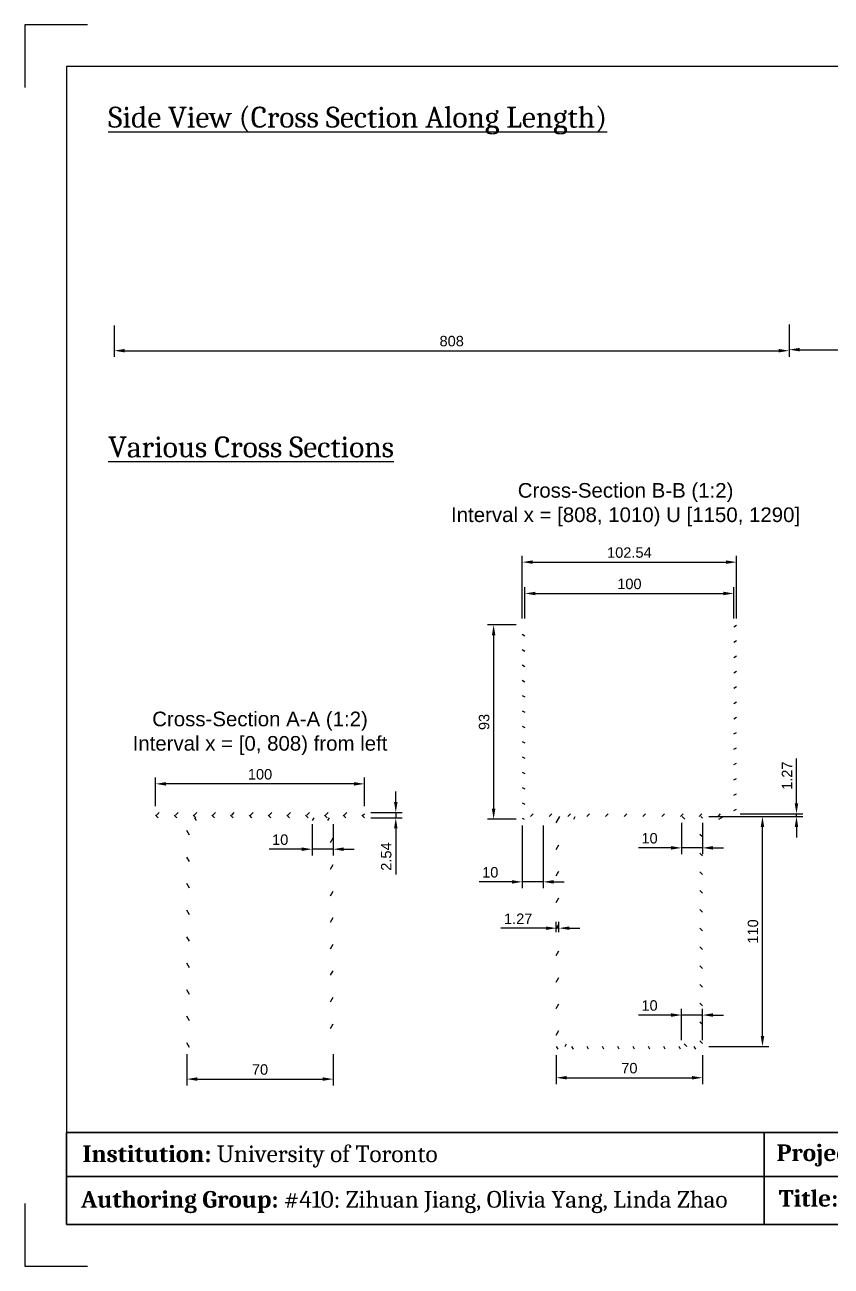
# Paper-space layout 'Sheet5' of a CAD drawing. Header units: millimetres. Extents: x 0 to 420, y 0 to 297.
# Drawn here: x 0 to 193.1, y 0 to 297 of the extents above; entities that cross this region are included whole.
import ezdxf

# ---------------------------------------------------------------- set-up
doc = ezdxf.new("R2010")
doc.units = ezdxf.units.MM
doc.header["$LTSCALE"] = 0.75
for name, color, linetype, lineweight in [('Annotations', 7, 'Continuous', 25), ('Border', 7, 'Continuous', 25), ('Dimensions', 7, 'Continuous', 25), ('Hatching', 7, 'Continuous', 25), ('TitleBlock', 7, 'Continuous', 35)]:
    doc.layers.add(name, color=color, linetype=linetype, lineweight=lineweight)
doc.styles.add('FusionTitle', font='arial.ttf')
doc.styles.get("Standard").update_dxf_attribs({"font": 'arial.ttf'})
doc.dimstyles.new('ISO-25', dxfattribs={"dimtxt": 2.5, "dimasz": 2.5, "dimexe": 1.5, "dimexo": 1.5, "dimgap": 1, "dimtad": 1, "dimzin": 12, "dimdsep": 46, "dimtxsty": 'Standard', "dimcen": 0, "dimclrd": 256, "dimclre": 256, "dimclrt": 256, "dimazin": 3, "dimtp": 0.1, "dimtm": 0.1, "dimtfac": 0.72, "dimtmove": 0, "dimatfit": 3, "dimfxl": 1, "dimtzin": 12, "dimarcsym": 0})

# ---------------------------------------------------------------- blocks, each defined once
blk = doc.blocks.new('ISO_A3_SHEET')
at = {"layer": 'Border'}
for p, q in [((410, 287), (9.983164, 287)), ((9.983164, 287), (9.983164, 10.075658)), ((9.983164, 10.075658), (410, 10))]:
    blk.add_line(p, q, dxfattribs=at)
at = {"layer": 'Defpoints'}
for p, q in [((15, 297), (0, 297)), ((0, 297), (0, 282)), ((0, 15), (0, 0)), ((0, 0), (15, 0))]:
    blk.add_line(p, q, dxfattribs=at)
blk = doc.blocks.new('ISO_TITLEBLOCK 1')
at = {"layer": 'TitleBlock', "lineweight": 35}
for p, q in [((-233.003232, 22), (-233.003232, 0)), ((-78.057802, 21.984152), (-78.057802, 11.446715)), ((-30.095447, 22), (-30.095447, 0.023092)), ((-400.016836, 11.462563), (-30.095447, 11.462563)), ((-82.146331, 0), (-82.146331, 11.353068))]:
    blk.add_line(p, q, dxfattribs=at)
for points in [[(-400.016836, 0), (0, 0), (0, 22), (-400.016836, 22)], [(0, 0), (-390, 0), (-390, 0), (0, 0)], [(-390, 0), (-390, 0), (-390, 0), (-390, 0)]]:
    blk.add_lwpolyline(points, close=True, dxfattribs=at)
at = {"layer": 'TitleBlock', "lineweight": 35, "char_height": 4, "attachment_point": 1, "style": 'FusionTitle'}
for s, width, heights, insert in [('{\\fCambria|b1|i0|c0|p18;Institution:\\fCambria|b0|i0|c0|p18; University of Toronto}', 112.74861917, [6.264596], (-396.186585, 18.886361)), ('{\\fCambria|b1|i0|c0|p18;Project: \\fCambria|b0|i0|c0|p18;Matboard Bridge Design and Construction Project}', 171.33273116, [4.831455], (-230.026927, 19.141751)), ('\\pt4;{\\fCambria|b1|i0|c0|p18;Scale:}', 184.68978292, [6.264596], (-74.972867, 19.192645)), ('{\\fCambria|b1|i0|c0|p18;Page:}', 184.68978292, [6.264596], (-26.972867, 19.192645)), ('{\\fCambria|b1|i0|c0|p18;Authoring Group:\\fCambria|b0|i0|c0|p18; #410: Zihuan Jiang, Olivia Yang, Linda Zhao }', 184.68978292, [6.264596], (-396.578733, 7.989754)), ('{\\fCambria|b1|i0|c0|p18;Title:\\fCambria|b0|i0|c0|p18; }', 184.68978292, [6.264596], (-229.477461, 8.235423)), ('{\\fCambria|b1|i0|c0|p18;Date:\\fCambria|b0|i0|c0|p18; 2021-11-30}', 184.68978292, [6.264596], (-77.867463, 7.571475))]:
    blk.add_mtext_dynamic_manual_height_columns(s, width=width, gutter_width=17.5, heights=heights, dxfattribs=dict(at, insert=insert))
blk = doc.blocks.new('*D97')
at = {"layer": 'Defpoints', "color": 0, "transparency": 16777216}
for p in [(21.41, 226.53), (182.98, 226.53), (182.98, 219.03)]:
    blk.add_point(p, dxfattribs=at)
at = {"layer": 'Dimensions', "lineweight": -2, "transparency": 16777216}
for p, q in [((21.41, 225.03), (21.41, 217.53)), ((182.98, 225.03), (182.98, 217.53)), ((23.91, 219.03), (180.48, 219.03))]:
    blk.add_line(p, q, dxfattribs=at)
at = {"layer": 'Dimensions', "transparency": 16777216}
for points in [[(23.91, 219.45), (23.91, 218.61), (21.41, 219.03)], [(180.48, 219.45), (180.48, 218.61), (182.98, 219.03)]]:
    blk.add_solid(points, dxfattribs=at)
at = {"layer": 'Dimensions', "transparency": 16777216, "insert": (102.2, 221.31), "char_height": 2.5, "attachment_point": 5}
blk.add_mtext('808', dxfattribs=at)
blk = doc.blocks.new('*D98')
at = {"layer": 'Defpoints', "color": 0, "transparency": 16777216}
for p in [(182.98, 226.78), (279.41, 226.78), (279.41, 219.28)]:
    blk.add_point(p, dxfattribs=at)
at = {"layer": 'Dimensions', "lineweight": -2, "transparency": 16777216}
for p, q in [((182.98, 225.28), (182.98, 217.78)), ((279.41, 225.28), (279.41, 217.78)), ((185.48, 219.28), (276.91, 219.28))]:
    blk.add_line(p, q, dxfattribs=at)
at = {"layer": 'Dimensions', "transparency": 16777216}
for points in [[(185.48, 219.7), (185.48, 218.87), (182.98, 219.28)], [(276.91, 219.7), (276.91, 218.87), (279.41, 219.28)]]:
    blk.add_solid(points, dxfattribs=at)
at = {"layer": 'Dimensions', "transparency": 16777216, "insert": (231.2, 221.56), "char_height": 2.5, "attachment_point": 5}
blk.add_mtext('482', dxfattribs=at)
blk = doc.blocks.new('*D115')
at = {"layer": 'Defpoints', "color": 0, "transparency": 16777216}
for p in [(162.24, 107.58), (176.6, 107.58), (162.24, 52.58)]:
    blk.add_point(p, dxfattribs=at)
at = {"layer": 'Dimensions', "lineweight": -2, "transparency": 16777216}
for p, q in [((163.74, 107.58), (178.1, 107.58)), ((176.6, 55.08), (176.6, 105.08)), ((163.74, 52.58), (178.1, 52.58))]:
    blk.add_line(p, q, dxfattribs=at)
at = {"layer": 'Dimensions', "transparency": 16777216}
for points in [[(176.18, 105.08), (177.02, 105.08), (176.6, 107.58)], [(176.18, 55.08), (177.02, 55.08), (176.6, 52.58)]]:
    blk.add_solid(points, dxfattribs=at)
at = {"layer": 'Dimensions', "transparency": 16777216, "insert": (174.33, 80.08), "char_height": 2.5, "attachment_point": 5, "rotation": 90}
blk.add_mtext('110', dxfattribs=at)
blk = doc.blocks.new('*D116')
at = {"layer": 'Defpoints', "color": 0, "transparency": 16777216}
for p in [(127.24, 51.95), (162.24, 51.95), (162.24, 45.08)]:
    blk.add_point(p, dxfattribs=at)
at = {"layer": 'Dimensions', "lineweight": -2, "transparency": 16777216}
for p, q in [((127.24, 50.45), (127.24, 43.58)), ((162.24, 50.45), (162.24, 43.58)), ((129.74, 45.08), (159.74, 45.08))]:
    blk.add_line(p, q, dxfattribs=at)
at = {"layer": 'Dimensions', "transparency": 16777216}
for points in [[(129.74, 45.5), (129.74, 44.67), (127.24, 45.08)], [(159.74, 45.5), (159.74, 44.67), (162.24, 45.08)]]:
    blk.add_solid(points, dxfattribs=at)
at = {"layer": 'Dimensions', "transparency": 16777216, "insert": (144.74, 47.36), "char_height": 2.5, "attachment_point": 5}
blk.add_mtext('70', dxfattribs=at)
blk = doc.blocks.new('*D118')
at = {"layer": 'Defpoints', "color": 0, "transparency": 16777216}
for p in [(157.24, 107.58), (162.24, 107.58), (157.24, 100.08)]:
    blk.add_point(p, dxfattribs=at)
at = {"layer": 'Dimensions', "lineweight": -2, "transparency": 16777216}
for p, q in [((157.24, 106.08), (157.24, 98.58)), ((162.24, 106.08), (162.24, 98.58)), ((154.74, 100.08), (146.9, 100.08)), ((162.24, 100.08), (157.24, 100.08)), ((164.74, 100.08), (167.24, 100.08))]:
    blk.add_line(p, q, dxfattribs=at)
at = {"layer": 'Dimensions', "transparency": 16777216}
for points in [[(154.74, 100.5), (154.74, 99.67), (157.24, 100.08)], [(164.74, 100.5), (164.74, 99.67), (162.24, 100.08)]]:
    blk.add_solid(points, dxfattribs=at)
at = {"layer": 'Dimensions', "transparency": 16777216, "insert": (149.57, 102.36), "char_height": 2.5, "attachment_point": 5}
blk.add_mtext('10', dxfattribs=at)
blk = doc.blocks.new('*D120')
at = {"layer": 'Defpoints', "color": 0, "transparency": 16777216}
for p in [(157.24, 60.08), (157.24, 52.58), (162.24, 52.58)]:
    blk.add_point(p, dxfattribs=at)
at = {"layer": 'Dimensions', "lineweight": -2, "transparency": 16777216}
for p, q in [((154.74, 60.08), (146.9, 60.08)), ((157.24, 54.08), (157.24, 61.58)), ((162.24, 60.08), (157.24, 60.08)), ((162.24, 54.08), (162.24, 61.58)), ((164.74, 60.08), (167.24, 60.08))]:
    blk.add_line(p, q, dxfattribs=at)
at = {"layer": 'Dimensions', "transparency": 16777216}
for points in [[(154.74, 60.5), (154.74, 59.67), (157.24, 60.08)], [(164.74, 60.5), (164.74, 59.67), (162.24, 60.08)]]:
    blk.add_solid(points, dxfattribs=at)
at = {"layer": 'Dimensions', "transparency": 16777216, "insert": (149.57, 62.36), "char_height": 2.5, "attachment_point": 5}
blk.add_mtext('10', dxfattribs=at)
blk = doc.blocks.new('*D121')
at = {"layer": 'Defpoints', "color": 0, "transparency": 16777216}
for p in [(127.24, 80.87), (127.24, 78.4), (127.87, 78.4)]:
    blk.add_point(p, dxfattribs=at)
at = {"layer": 'Dimensions', "lineweight": -2, "transparency": 16777216}
for p, q in [((124.74, 80.87), (113.98, 80.87)), ((127.24, 79.9), (127.24, 82.37)), ((127.87, 80.87), (127.24, 80.87)), ((127.87, 79.9), (127.87, 82.37)), ((130.37, 80.87), (132.87, 80.87))]:
    blk.add_line(p, q, dxfattribs=at)
at = {"layer": 'Dimensions', "transparency": 16777216}
for points in [[(124.74, 81.28), (124.74, 80.45), (127.24, 80.87)], [(130.37, 81.28), (130.37, 80.45), (127.87, 80.87)]]:
    blk.add_solid(points, dxfattribs=at)
at = {"layer": 'Dimensions', "transparency": 16777216, "insert": (118.11, 83.12), "char_height": 2.5, "attachment_point": 5}
blk.add_mtext('1.27', dxfattribs=at)
blk = doc.blocks.new('*D122')
at = {"layer": 'Defpoints', "color": 0, "transparency": 16777216}
for p in [(119.1, 153.45), (112.24, 106.95), (119.1, 106.95)]:
    blk.add_point(p, dxfattribs=at)
at = {"layer": 'Dimensions', "lineweight": -2, "transparency": 16777216}
for p, q in [((117.6, 153.45), (110.74, 153.45)), ((112.24, 150.95), (112.24, 109.45)), ((117.6, 106.95), (110.74, 106.95))]:
    blk.add_line(p, q, dxfattribs=at)
at = {"layer": 'Dimensions', "transparency": 16777216}
for points in [[(111.82, 150.95), (112.65, 150.95), (112.24, 153.45)], [(111.82, 109.45), (112.65, 109.45), (112.24, 106.95)]]:
    blk.add_solid(points, dxfattribs=at)
at = {"layer": 'Dimensions', "transparency": 16777216, "insert": (109.96, 130.2), "char_height": 2.5, "attachment_point": 5, "rotation": 90}
blk.add_mtext('93', dxfattribs=at)
blk = doc.blocks.new('*D123')
at = {"layer": 'Defpoints', "color": 0, "transparency": 16777216}
for p in [(170.37, 168.45), (119.1, 153.45), (170.37, 153.45)]:
    blk.add_point(p, dxfattribs=at)
at = {"layer": 'Dimensions', "lineweight": -2, "transparency": 16777216}
for p, q in [((119.1, 154.95), (119.1, 169.95)), ((170.37, 154.95), (170.37, 169.95)), ((121.6, 168.45), (167.87, 168.45))]:
    blk.add_line(p, q, dxfattribs=at)
at = {"layer": 'Dimensions', "transparency": 16777216}
for points in [[(121.6, 168.86), (121.6, 168.03), (119.1, 168.45)], [(167.87, 168.86), (167.87, 168.03), (170.37, 168.45)]]:
    blk.add_solid(points, dxfattribs=at)
at = {"layer": 'Dimensions', "transparency": 16777216, "insert": (144.74, 170.72), "char_height": 2.5, "attachment_point": 5}
blk.add_mtext('102.54', dxfattribs=at)
blk = doc.blocks.new('*D124')
at = {"layer": 'Defpoints', "color": 0, "transparency": 16777216}
for p in [(169.74, 160.95), (119.74, 153.45), (169.74, 153.45)]:
    blk.add_point(p, dxfattribs=at)
at = {"layer": 'Dimensions', "lineweight": -2, "transparency": 16777216}
for p, q in [((119.74, 154.95), (119.74, 162.45)), ((122.24, 160.95), (167.24, 160.95)), ((169.74, 154.95), (169.74, 162.45))]:
    blk.add_line(p, q, dxfattribs=at)
at = {"layer": 'Dimensions', "transparency": 16777216}
for points in [[(122.24, 161.36), (122.24, 160.53), (119.74, 160.95)], [(167.24, 161.36), (167.24, 160.53), (169.74, 160.95)]]:
    blk.add_solid(points, dxfattribs=at)
at = {"layer": 'Dimensions', "transparency": 16777216, "insert": (144.74, 163.22), "char_height": 2.5, "attachment_point": 5}
blk.add_mtext('100', dxfattribs=at)
blk = doc.blocks.new('*D125')
at = {"layer": 'Defpoints', "color": 0, "transparency": 16777216}
for p in [(119.1, 106.95), (124.1, 106.95), (119.1, 91.95)]:
    blk.add_point(p, dxfattribs=at)
at = {"layer": 'Dimensions', "lineweight": -2, "transparency": 16777216}
for p, q in [((119.1, 105.45), (119.1, 90.45)), ((124.1, 105.45), (124.1, 90.45)), ((116.6, 91.95), (108.76, 91.95)), ((124.1, 91.95), (119.1, 91.95)), ((126.6, 91.95), (129.1, 91.95))]:
    blk.add_line(p, q, dxfattribs=at)
at = {"layer": 'Dimensions', "transparency": 16777216}
for points in [[(116.6, 92.36), (116.6, 91.53), (119.1, 91.95)], [(126.6, 92.36), (126.6, 91.53), (124.1, 91.95)]]:
    blk.add_solid(points, dxfattribs=at)
at = {"layer": 'Dimensions', "transparency": 16777216, "insert": (111.43, 94.22), "char_height": 2.5, "attachment_point": 5}
blk.add_mtext('10', dxfattribs=at)
blk = doc.blocks.new('*D136')
at = {"layer": 'Defpoints', "color": 0, "transparency": 16777216}
for p in [(38.81, 52.26), (73.81, 52.26), (73.81, 44.76)]:
    blk.add_point(p, dxfattribs=at)
at = {"layer": 'Dimensions', "lineweight": -2, "transparency": 16777216}
for p, q in [((38.81, 50.76), (38.81, 43.26)), ((73.81, 50.76), (73.81, 43.26)), ((41.31, 44.76), (71.31, 44.76))]:
    blk.add_line(p, q, dxfattribs=at)
at = {"layer": 'Dimensions', "transparency": 16777216}
for points in [[(41.31, 45.18), (41.31, 44.35), (38.81, 44.76)], [(71.31, 45.18), (71.31, 44.35), (73.81, 44.76)]]:
    blk.add_solid(points, dxfattribs=at)
at = {"layer": 'Dimensions', "transparency": 16777216, "insert": (56.31, 47.04), "char_height": 2.5, "attachment_point": 5}
blk.add_mtext('70', dxfattribs=at)
blk = doc.blocks.new('*D137')
at = {"layer": 'Defpoints', "color": 0, "transparency": 16777216}
for p in [(31.31, 115.4), (31.31, 108.53), (81.31, 108.53)]:
    blk.add_point(p, dxfattribs=at)
at = {"layer": 'Dimensions', "lineweight": -2, "transparency": 16777216}
for p, q in [((31.31, 110.03), (31.31, 116.9)), ((81.31, 110.03), (81.31, 116.9)), ((78.81, 115.4), (33.81, 115.4))]:
    blk.add_line(p, q, dxfattribs=at)
at = {"layer": 'Dimensions', "transparency": 16777216}
for points in [[(33.81, 115.81), (33.81, 114.98), (31.31, 115.4)], [(78.81, 115.81), (78.81, 114.98), (81.31, 115.4)]]:
    blk.add_solid(points, dxfattribs=at)
at = {"layer": 'Dimensions', "transparency": 16777216, "insert": (56.31, 117.67), "char_height": 2.5, "attachment_point": 5}
blk.add_mtext('100', dxfattribs=at)
blk = doc.blocks.new('*D138')
at = {"layer": 'Defpoints', "color": 0, "transparency": 16777216}
for p in [(68.81, 107.26), (73.81, 107.26), (68.81, 99.76)]:
    blk.add_point(p, dxfattribs=at)
at = {"layer": 'Dimensions', "lineweight": -2, "transparency": 16777216}
for p, q in [((68.81, 105.76), (68.81, 98.26)), ((73.81, 105.76), (73.81, 98.26)), ((66.31, 99.76), (58.47, 99.76)), ((73.81, 99.76), (68.81, 99.76)), ((76.31, 99.76), (78.81, 99.76))]:
    blk.add_line(p, q, dxfattribs=at)
at = {"layer": 'Dimensions', "transparency": 16777216}
for points in [[(66.31, 100.18), (66.31, 99.35), (68.81, 99.76)], [(76.31, 100.18), (76.31, 99.35), (73.81, 99.76)]]:
    blk.add_solid(points, dxfattribs=at)
at = {"layer": 'Dimensions', "transparency": 16777216, "insert": (61.14, 102.04), "char_height": 2.5, "attachment_point": 5}
blk.add_mtext('10', dxfattribs=at)
blk = doc.blocks.new('*D139')
at = {"layer": 'Defpoints', "color": 0, "transparency": 16777216}
for p in [(81.31, 108.53), (81.31, 107.26), (88.81, 107.26)]:
    blk.add_point(p, dxfattribs=at)
at = {"layer": 'Dimensions', "lineweight": -2, "transparency": 16777216}
for p, q in [((88.81, 111.03), (88.81, 113.53)), ((82.81, 108.53), (90.31, 108.53)), ((82.81, 107.26), (90.31, 107.26)), ((88.81, 108.53), (88.81, 107.26)), ((88.81, 104.76), (88.81, 93.74))]:
    blk.add_line(p, q, dxfattribs=at)
at = {"layer": 'Dimensions', "transparency": 16777216}
for points in [[(88.4, 111.03), (89.23, 111.03), (88.81, 108.53)], [(88.4, 104.76), (89.23, 104.76), (88.81, 107.26)]]:
    blk.add_solid(points, dxfattribs=at)
at = {"layer": 'Dimensions', "transparency": 16777216, "insert": (86.54, 98), "char_height": 2.5, "attachment_point": 5, "rotation": 90}
blk.add_mtext('2.54', dxfattribs=at)
blk = doc.blocks.new('*D140')
at = {"layer": 'Defpoints', "color": 0, "transparency": 16777216}
for p in [(169.74, 108.22), (169.74, 107.58), (184.74, 108.22)]:
    blk.add_point(p, dxfattribs=at)
at = {"layer": 'Dimensions', "lineweight": -2, "transparency": 16777216}
for p, q in [((184.74, 110.72), (184.74, 121.48)), ((171.24, 108.22), (186.24, 108.22)), ((171.24, 107.58), (186.24, 107.58)), ((184.74, 107.58), (184.74, 108.22)), ((184.74, 105.08), (184.74, 102.58))]:
    blk.add_line(p, q, dxfattribs=at)
at = {"layer": 'Dimensions', "transparency": 16777216}
for points in [[(184.32, 110.72), (185.15, 110.72), (184.74, 108.22)], [(184.32, 105.08), (185.15, 105.08), (184.74, 107.58)]]:
    blk.add_solid(points, dxfattribs=at)
at = {"layer": 'Dimensions', "transparency": 16777216, "insert": (182.48, 117.35), "char_height": 2.5, "attachment_point": 5, "rotation": 90}
blk.add_mtext('1.27', dxfattribs=at)

psp = doc.layouts.new('Sheet5')

# ---------------------------------------------------------------- hatches: boundary and pattern name
at = {"layer": 'Hatching'}
h = psp.add_hatch(dxfattribs=at)
h.set_pattern_fill('ANSI31', color=256, angle=105, style=0)
h.paths.add_polyline_path([(124.1014, 107.5824), (119.7364, 107.5824), (119.7364, 108.2174), (119.7364, 153.4474), (119.1014, 153.4474), (119.1014, 106.9474), (124.1014, 106.9474)], flags=0)
h = psp.add_hatch(dxfattribs=at)
h.set_pattern_fill('ANSI31', color=256, angle=-15, style=0)
h.paths.add_polyline_path([(169.7364, 107.5824), (165.3714, 107.5824), (165.3714, 106.9474), (170.3714, 106.9474), (170.3714, 153.4474), (169.7364, 153.4474), (169.7364, 108.2174)], flags=0)
h = psp.add_hatch(dxfattribs=at)
h.set_pattern_fill('ANSI31', color=256, style=0)
h.paths.add_polyline_path([(81.3123, 107.8968), (81.3123, 108.5318), (31.3123, 108.5318), (31.3123, 107.8968)], flags=0)
h = psp.add_hatch(dxfattribs=at)
h.set_pattern_fill('ANSI31', color=256, angle=90, style=0)
h.paths.add_polyline_path([(31.3123, 107.2618), (38.8123, 107.2618), (43.8123, 107.2618), (68.8123, 107.2618), (73.8123, 107.2618), (81.3123, 107.2618), (81.3123, 107.8968), (31.3123, 107.8968)], flags=0)
h = psp.add_hatch(dxfattribs=at)
h.set_pattern_fill('ANSI31', color=256, angle=75, style=0)
h.paths.add_polyline_path([(39.4473, 52.2618), (39.4473, 106.6268), (43.8123, 106.6268), (43.8123, 107.2618), (38.8123, 107.2618), (38.8123, 52.2618)], flags=0)
h = psp.add_hatch(dxfattribs=at)
h.set_pattern_fill('ANSI31', color=256, angle=15, style=0)
h.paths.add_polyline_path([(73.1773, 106.6268), (73.1773, 52.2618), (73.8123, 52.2618), (73.8123, 107.2618), (68.8123, 107.2618), (68.8123, 106.6268)], flags=0)
h = psp.add_hatch(dxfattribs=at)
h.set_pattern_fill('ANSI31', color=256, style=0)
h.paths.add_polyline_path([(169.7364, 107.5824), (169.7364, 108.2174), (119.7364, 108.2174), (119.7364, 107.5824), (124.1014, 107.5824), (127.2364, 107.5824), (132.2364, 107.5824), (157.2364, 107.5824), (162.2364, 107.5824), (165.3714, 107.5824)], flags=0)
h = psp.add_hatch(dxfattribs=at)
h.set_pattern_fill('ANSI31', color=256, angle=15, style=0)
h.paths.add_polyline_path([(132.2364, 53.2174), (127.8714, 53.2174), (127.8714, 106.9474), (132.2364, 106.9474), (132.2364, 107.5824), (127.2364, 107.5824), (127.2364, 52.5824), (132.2364, 52.5824)], flags=0)
h = psp.add_hatch(dxfattribs=at)
h.set_pattern_fill('ANSI31', color=256, angle=90, style=0)
h.paths.add_polyline_path([(161.6014, 53.2174), (157.2364, 53.2174), (157.2364, 52.5824), (162.2364, 52.5824), (162.2364, 107.5824), (157.2364, 107.5824), (157.2364, 106.9474), (161.6014, 106.9474)], flags=0)
h = psp.add_hatch(dxfattribs=at)
h.set_pattern_fill('ANSI31', color=256, angle=75, style=0)
h.paths.add_polyline_path([(162.2364, 51.9474), (162.2364, 52.5824), (157.2364, 52.5824), (132.2364, 52.5824), (127.2364, 52.5824), (127.2364, 51.9474)], flags=0)

# ---------------------------------------------------------------- block references
at = {"layer": 'Border'}
psp.add_blockref('ISO_A3_SHEET', (0, 0), dxfattribs=at)
at = {"layer": 'TitleBlock'}
psp.add_blockref('ISO_TITLEBLOCK 1', (410, 10), dxfattribs=at)

# ---------------------------------------------------------------- texts
at = {"layer": 'Annotations', "char_height": 5, "attachment_point": 1}
for s, insert in [('{\\fCambria|b0|i0|c0|p18;\\LSide View (Cross Section Along Length)}', (19.9734, 277.4036)), ('{\\fCambria|b0|i0|c0|p18;\\LVarious Cross Sections}', (19.9734, 198.5099))]:
    psp.add_mtext_dynamic_manual_height_columns(s, width=146.308123, gutter_width=12.5, heights=[0], dxfattribs=dict(at, insert=insert))
at = {"layer": 'Annotations', "char_height": 3.5, "attachment_point": 8}
for s, insert, width in [('Cross-Section B-B (1:2)\\PInterval x = [808, 1010) U [1150, 1290]', (143.8257, 176.9773), 107.671724), ('Cross-Section A-A (1:2)^JInterval x = [0, 808) from left', (56.3123, 122.2818), 82.394587)]:
    psp.add_mtext(s, dxfattribs=dict(at, insert=insert, width=width))

# ---------------------------------------------------------------- dimensions: what is measured, and where the dimension line sits
at = {"layer": 'Dimensions'}
for p1, p2, distance, override, picture, middle in [((21.4147, 226.5299), (182.9823, 226.5299), -7.5, {"dimdec": 0, "dimlfac": -5, "dimclrd": 256, "dimclre": 256, "dimtdec": 0}, '*D97', (102.1985, 221.3064)), ((182.9823, 226.7839), (279.4147, 226.7839), -7.5, {"dimdec": 0, "dimlfac": -5, "dimclrd": 256, "dimclre": 256, "dimtdec": 0}, '*D98', (231.1985, 221.5604)), ((119.1014, 153.4474), (170.3714, 153.4474), 15, {"dimlfac": -2, "dimclrd": 256, "dimclre": 256}, '*D123', (144.7364, 170.7238)), ((119.7364, 153.4474), (169.7364, 153.4474), 7.5, {"dimlfac": -2, "dimclrd": 256, "dimclre": 256}, '*D124', (144.7364, 163.2238)), ((119.1014, 153.4474), (119.1014, 106.9474), -6.865, {"dimlfac": -2, "dimclrd": 256, "dimclre": 256}, '*D122', (109.9592, 130.1974)), ((169.7364, 107.5824), (169.7364, 108.2174), -15, {"dimlfac": -2, "dimclrd": 256, "dimclre": 256}, '*D140', (182.4813, 117.3467)), ((81.3123, 108.5318), (81.3123, 107.2618), 7.5, {"dimlfac": -2, "dimclrd": 256, "dimclre": 256}, '*D139', (86.5358, 97.9987)), ((73.8123, 107.2618), (68.8123, 107.2618), 7.5, {"dimlfac": -2, "dimclrd": 256, "dimclre": 256}, '*D138', (61.1436, 102.0382)), ((162.2364, 107.5824), (157.2364, 107.5824), 7.5, {"dimlfac": -2, "dimclrd": 256, "dimclre": 256}, '*D118', (149.5678, 102.3588)), ((162.2364, 52.5824), (162.2364, 107.5824), -14.365, {"dimlfac": -2, "dimclrd": 256, "dimclre": 256}, '*D115', (174.325, 80.0824)), ((162.2364, 52.5824), (157.2364, 52.5824), -7.5, {"dimlfac": -2, "dimclrd": 256, "dimclre": 256}, '*D120', (149.5678, 62.3588)), ((38.8123, 52.2618), (73.8123, 52.2618), -7.5, {"dimlfac": -2, "dimclrd": 256, "dimclre": 256}, '*D136', (56.3123, 47.0382)), ((127.2364, 51.9474), (162.2364, 51.9474), -6.865, {"dimlfac": -2, "dimclrd": 256, "dimclre": 256}, '*D116', (144.7364, 47.3588))]:
    dim = psp.add_aligned_dim(p1=p1, p2=p2, distance=distance, dimstyle='ISO-25', override=override, dxfattribs=at)
    dim.commit()
    dim.dimension.update_dxf_attribs({"geometry": picture, "text_midpoint": middle})
for base, p1, p2, picture, middle in [((31.3123, 115.3968), (81.3123, 108.5318), (31.3123, 108.5318), '*D137', (56.3123, 117.6732)), ((119.1014, 91.9474), (124.1014, 106.9474), (119.1014, 106.9474), '*D125', (111.4328, 94.2238))]:
    dim = psp.add_linear_dim(base=base, p1=p1, p2=p2, dimstyle='ISO-25', override={"dimlfac": -2, "dimclrd": 256, "dimclre": 256}, dxfattribs=at)
    dim.commit()
    dim.dimension.update_dxf_attribs({"geometry": picture, "text_midpoint": middle})
dim = psp.add_linear_dim(base=(127.2364, 80.8662), p1=(127.8714, 78.3954), p2=(127.2364, 78.3954), angle=180, dimstyle='ISO-25', override={"dimlfac": -2, "dimclrd": 256, "dimclre": 256}, dxfattribs=at)
dim.commit()
dim.dimension.update_dxf_attribs({"geometry": '*D121', "text_midpoint": (118.1072, 83.1213)})

doc.saveas('drawing.dxf')
